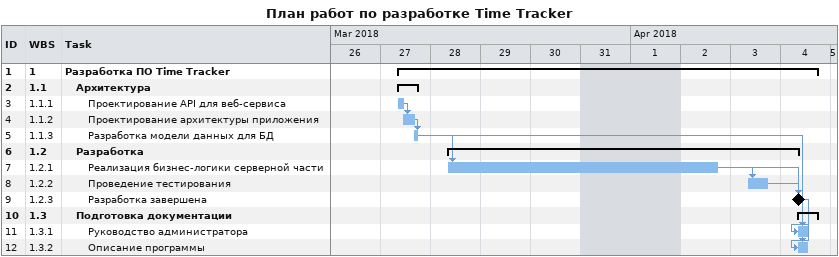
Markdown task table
План работ по разработке Time Tracker

| ID | WBS | Task | Start | Finish | Predecessors |
|---|---|---|---|---|---|
| 1 | 1 | **Разработка ПО Time Tracker** | 2018-03-27 | 2018-04-04 |  |
| 2 | 1.1 | **Архитектура** | 2018-03-27 | 2018-03-27 |  |
| 3 | 1.1.1 | Проектирование API для веб-сервиса | 2018-03-27 | 2018-03-27 |  |
| 4 | 1.1.2 | Проектирование архитектуры приложения | 2018-03-27 | 2018-03-27 | 3 |
| 5 | 1.1.3 | Разработка модели данных для БД | 2018-03-27 | 2018-03-27 | 4 |
| 6 | 1.2 | **Разработка** | 2018-03-28 | 2018-04-04 |  |
| 7 | 1.2.1 | Реализация бизнес-логики серверной части | 2018-03-28 | 2018-04-02 | 5 |
| 8 | 1.2.2 | Проведение тестирования | 2018-04-03 | 2018-04-03 | 7 |
| 9 | 1.2.3 | Разработка завершена (milestone) | 2018-04-04 | 2018-04-04 | 8, 7 |
| 10 | 1.3 | **Подготовка документации** | 2018-04-04 | 2018-04-04 |  |
| 11 | 1.3.1 | Руководство администратора | 2018-04-04 | 2018-04-04 | 5, 9 |
| 12 | 1.3.2 | Описание программы | 2018-04-04 | 2018-04-04 | 5, 9 |
